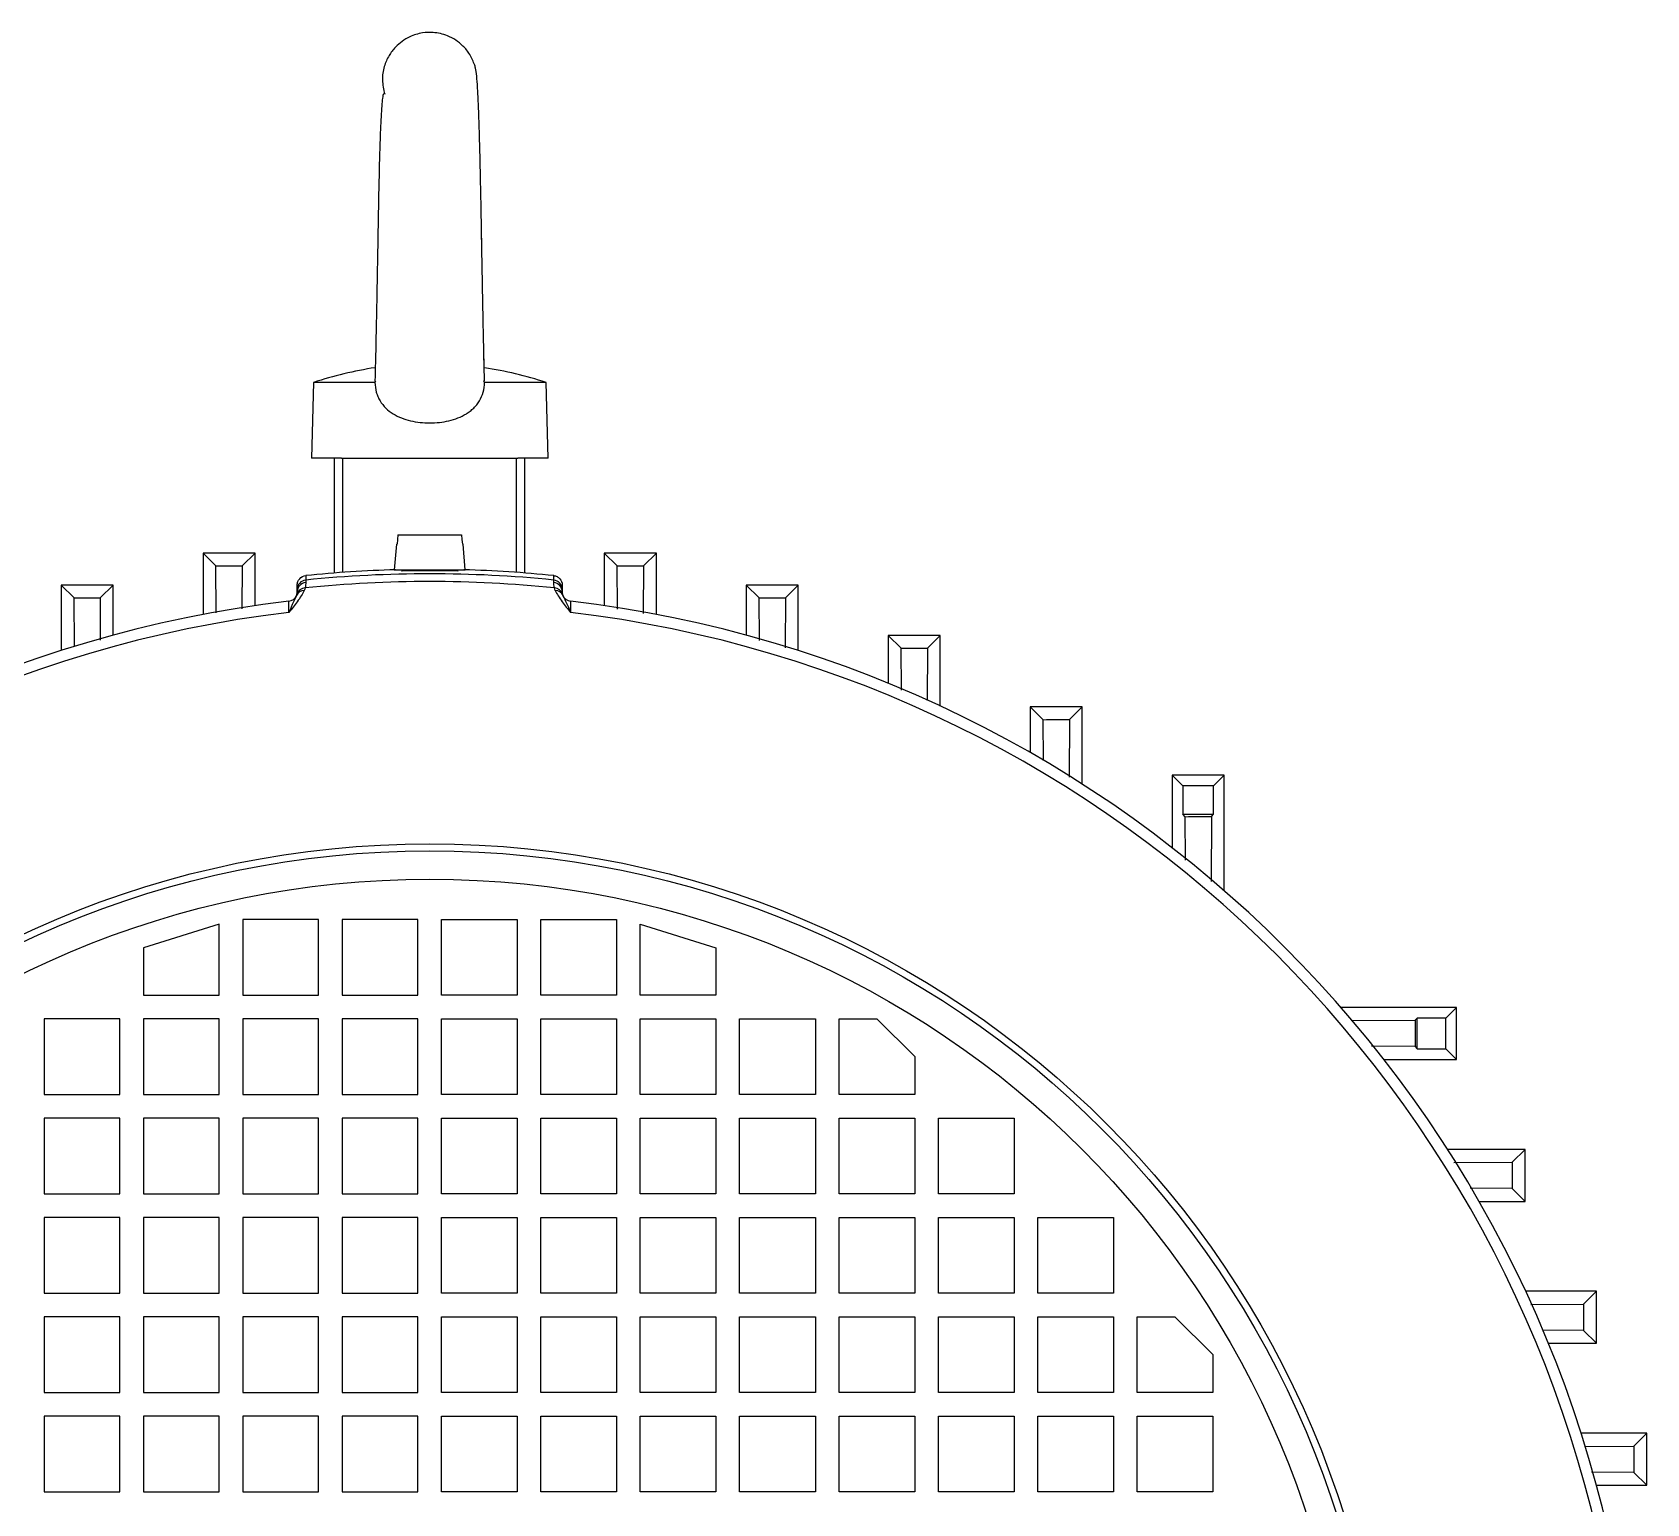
# Model space of a CAD drawing. Extents: x 49 to 1991, y 37 to 1201.
# Drawn here: x 1814.7 to 1985.3, y 623.8 to 779.4 of the extents above; entities that cross this region are included whole.
import ezdxf

# ---------------------------------------------------------------- set-up
doc = ezdxf.new("R2010")
doc.units = 0
doc.layers.get('0').update_dxf_attribs({"linetype": 'CONTINUOUS'})

msp = doc.modelspace()

# ---------------------------------------------------------------- linework, layer by layer
at = {"color": 7, "linetype": 'CONTINUOUS'}
for p, q in [((1844.37, 742.35), (1844.16, 734.35)), ((1850.87, 742.35), (1844.37, 742.35)), ((1850.87, 742.63), (1850.86, 742.5)), ((1850.94, 742.49), (1850.87, 742.35)), ((1862.45, 742.35), (1862.39, 742.52)), ((1868.95, 742.35), (1862.45, 742.35)), ((1869.16, 734.35), (1868.95, 742.35)), ((1847.34, 734.35), (1844.16, 734.35)), ((1846.61, 722.21), (1846.61, 734.35)), ((1847.34, 734.35), (1847.49, 734.35)), ((1847.49, 734.35), (1865.83, 734.35)), ((1847.49, 722.27), (1847.49, 734.35)), ((1865.83, 734.35), (1865.98, 734.35)), ((1865.83, 722.27), (1865.83, 734.35)), ((1869.16, 734.35), (1865.98, 734.35)), ((1866.71, 722.21), (1866.71, 734.35)), ((1853.15, 725.25), (1852.91, 722.55)), ((1853.15, 725.25), (1853.21, 725.25)), ((1853.3, 726.25), (1860.03, 726.25)), ((1860.12, 725.25), (1860.18, 725.25)), ((1860.41, 722.55), (1860.18, 725.25)), ((1832.71, 724.32), (1832.71, 717.83)), ((1834.07, 722.96), (1832.71, 724.32)), ((1838.21, 724.32), (1832.71, 724.32)), ((1836.85, 722.96), (1838.21, 724.32)), ((1838.21, 718.76), (1838.21, 724.32)), ((1875.11, 724.32), (1875.11, 718.76)), ((1876.47, 722.96), (1875.11, 724.32)), ((1880.61, 724.32), (1875.11, 724.32)), ((1879.25, 722.96), (1880.61, 724.32)), ((1880.61, 717.83), (1880.61, 724.32)), ((1834.11, 718.01), (1834.07, 722.96)), ((1836.85, 722.96), (1836.82, 718.44)), ((1852.91, 722.55), (1860.41, 722.55)), ((1876.51, 718.38), (1876.47, 722.96)), ((1879.25, 722.96), (1879.22, 717.92)), ((1817.71, 720.94), (1817.71, 714.01)), ((1819.07, 719.59), (1817.71, 720.94)), ((1823.21, 720.94), (1817.71, 720.94)), ((1821.85, 719.58), (1823.21, 720.94)), ((1823.21, 715.64), (1823.21, 720.94)), ((1842.66, 720.47), (1842.66, 720.94)), ((1870.66, 720.94), (1870.66, 720.47)), ((1890.11, 720.94), (1890.11, 715.64)), ((1891.48, 719.58), (1890.11, 720.94)), ((1895.61, 720.94), (1890.11, 720.94)), ((1894.25, 719.59), (1895.61, 720.94)), ((1895.61, 714.01), (1895.61, 720.94)), ((1819.11, 714.43), (1819.07, 719.59)), ((1821.85, 719.58), (1821.82, 715.12)), ((1891.51, 715.07), (1891.48, 719.58)), ((1894.25, 719.59), (1894.22, 714.31)), ((1905.11, 715.62), (1905.11, 710.55)), ((1906.48, 714.26), (1905.11, 715.62)), ((1910.61, 715.62), (1905.11, 715.62)), ((1909.25, 714.27), (1910.61, 715.62)), ((1910.61, 708.15), (1910.61, 715.62)), ((1906.51, 709.82), (1906.48, 714.26)), ((1909.25, 714.27), (1909.22, 708.74)), ((1920.11, 708.08), (1920.11, 703.23)), ((1921.48, 706.71), (1920.11, 708.08)), ((1925.61, 708.08), (1920.11, 708.08)), ((1924.26, 706.72), (1925.61, 708.08)), ((1925.61, 699.89), (1925.61, 708.08)), ((1921.51, 702.39), (1921.48, 706.71)), ((1924.26, 706.72), (1924.22, 700.64)), ((1935.11, 700.83), (1935.11, 693.17)), ((1936.24, 699.71), (1935.11, 700.83)), ((1940.61, 700.83), (1935.11, 700.83)), ((1936.24, 699.71), (1936.24, 696.71)), ((1939.49, 699.71), (1936.24, 699.71)), ((1939.49, 699.71), (1940.61, 700.83)), ((1939.49, 696.71), (1939.49, 699.71)), ((1940.61, 688.64), (1940.61, 700.83)), ((1936.48, 696.46), (1936.24, 696.71)), ((1936.24, 696.71), (1939.49, 696.71)), ((1936.51, 691.87), (1936.48, 696.46)), ((1939.26, 696.48), (1939.22, 689.62)), ((1939.26, 696.48), (1939.49, 696.71)), ((1834.41, 685.1), (1826.41, 682.6)), ((1834.41, 677.6), (1834.41, 685.1)), ((1836.91, 685.6), (1836.91, 677.6)), ((1844.91, 685.6), (1836.91, 685.6)), ((1844.91, 677.6), (1844.91, 685.6)), ((1855.41, 685.6), (1847.41, 685.6)), ((1847.41, 685.6), (1847.41, 677.6)), ((1855.41, 677.6), (1855.41, 685.6)), ((1857.91, 685.6), (1865.91, 685.6)), ((1857.91, 677.6), (1857.91, 685.6)), ((1865.91, 685.6), (1865.91, 677.6)), ((1868.41, 685.6), (1876.41, 685.6)), ((1868.41, 677.6), (1868.41, 685.6)), ((1876.41, 685.6), (1876.41, 677.6)), ((1878.91, 677.6), (1878.91, 685.1)), ((1878.91, 685.1), (1886.91, 682.6)), ((1826.41, 682.6), (1826.41, 677.6)), ((1886.91, 682.6), (1886.91, 677.6)), ((1826.41, 677.6), (1834.41, 677.6)), ((1836.91, 677.6), (1844.91, 677.6)), ((1847.41, 677.6), (1855.41, 677.6)), ((1865.91, 677.6), (1857.91, 677.6)), ((1876.41, 677.6), (1868.41, 677.6)), ((1886.91, 677.6), (1878.91, 677.6)), ((1965.15, 676.3), (1952.96, 676.3)), ((1964.02, 675.17), (1965.15, 676.3)), ((1965.15, 670.8), (1965.15, 676.3)), ((1823.91, 675.1), (1815.91, 675.1)), ((1815.91, 675.1), (1815.91, 667.1)), ((1823.91, 667.1), (1823.91, 675.1)), ((1834.41, 675.1), (1826.41, 675.1)), ((1826.41, 675.1), (1826.41, 667.1)), ((1834.41, 667.1), (1834.41, 675.1)), ((1836.91, 675.1), (1836.91, 667.1)), ((1844.91, 675.1), (1836.91, 675.1)), ((1844.91, 667.1), (1844.91, 675.1)), ((1855.41, 675.1), (1847.41, 675.1)), ((1847.41, 675.1), (1847.41, 667.1)), ((1855.41, 667.1), (1855.41, 675.1)), ((1857.91, 675.1), (1865.91, 675.1)), ((1857.91, 667.1), (1857.91, 675.1)), ((1865.91, 675.1), (1865.91, 667.1)), ((1868.41, 675.1), (1876.41, 675.1)), ((1868.41, 667.1), (1868.41, 675.1)), ((1876.41, 675.1), (1876.41, 667.1)), ((1878.91, 675.1), (1886.91, 675.1)), ((1878.91, 667.1), (1878.91, 675.1)), ((1886.91, 675.1), (1886.91, 667.1)), ((1889.41, 675.1), (1897.41, 675.1)), ((1889.41, 667.1), (1889.41, 675.1)), ((1897.41, 675.1), (1897.41, 667.1)), ((1899.91, 675.1), (1903.91, 675.1)), ((1899.91, 667.1), (1899.91, 675.1)), ((1903.91, 675.1), (1907.91, 671.1)), ((1954.02, 674.9), (1960.79, 674.94)), ((1960.79, 674.94), (1961.02, 675.17)), ((1964.02, 675.17), (1961.02, 675.17)), ((1961.02, 671.92), (1961.02, 675.17)), ((1964.02, 671.92), (1964.02, 675.17)), ((1960.78, 672.17), (1956.17, 672.19)), ((1960.78, 672.17), (1961.02, 671.92)), ((1907.91, 671.1), (1907.91, 667.1)), ((1957.49, 670.8), (1965.15, 670.8)), ((1961.02, 671.92), (1964.02, 671.92)), ((1964.02, 671.92), (1965.15, 670.8)), ((1815.91, 667.1), (1823.91, 667.1)), ((1826.41, 667.1), (1834.41, 667.1)), ((1836.91, 667.1), (1844.91, 667.1)), ((1847.41, 667.1), (1855.41, 667.1)), ((1865.91, 667.1), (1857.91, 667.1)), ((1876.41, 667.1), (1868.41, 667.1)), ((1886.91, 667.1), (1878.91, 667.1)), ((1897.41, 667.1), (1889.41, 667.1)), ((1907.91, 667.1), (1899.91, 667.1)), ((1823.91, 664.6), (1815.91, 664.6)), ((1815.91, 664.6), (1815.91, 656.6)), ((1823.91, 656.6), (1823.91, 664.6)), ((1834.41, 664.6), (1826.41, 664.6)), ((1826.41, 664.6), (1826.41, 656.6)), ((1834.41, 656.6), (1834.41, 664.6)), ((1836.91, 664.6), (1836.91, 656.6)), ((1844.91, 664.6), (1836.91, 664.6)), ((1844.91, 656.6), (1844.91, 664.6)), ((1855.41, 664.6), (1847.41, 664.6)), ((1847.41, 664.6), (1847.41, 656.6)), ((1855.41, 656.6), (1855.41, 664.6)), ((1857.91, 664.6), (1865.91, 664.6)), ((1857.91, 656.6), (1857.91, 664.6)), ((1865.91, 664.6), (1865.91, 656.6)), ((1868.41, 664.6), (1876.41, 664.6)), ((1868.41, 656.6), (1868.41, 664.6)), ((1876.41, 664.6), (1876.41, 656.6)), ((1878.91, 664.6), (1886.91, 664.6)), ((1878.91, 656.6), (1878.91, 664.6)), ((1886.91, 664.6), (1886.91, 656.6)), ((1889.41, 664.6), (1897.41, 664.6)), ((1889.41, 656.6), (1889.41, 664.6)), ((1897.41, 664.6), (1897.41, 656.6)), ((1899.91, 664.6), (1907.91, 664.6)), ((1899.91, 656.6), (1899.91, 664.6)), ((1907.91, 664.6), (1907.91, 656.6)), ((1910.41, 664.6), (1918.41, 664.6)), ((1910.41, 656.6), (1910.41, 664.6)), ((1918.41, 664.6), (1918.41, 656.6)), ((1972.4, 661.3), (1964.21, 661.3)), ((1971.04, 659.94), (1972.4, 661.3)), ((1972.4, 655.8), (1972.4, 661.3)), ((1964.89, 659.9), (1971.04, 659.94)), ((1971.03, 657.16), (1966.6, 657.19)), ((1971.03, 657.16), (1972.4, 655.8)), ((1815.91, 656.6), (1823.91, 656.6)), ((1826.41, 656.6), (1834.41, 656.6)), ((1836.91, 656.6), (1844.91, 656.6)), ((1847.41, 656.6), (1855.41, 656.6)), ((1865.91, 656.6), (1857.91, 656.6)), ((1876.41, 656.6), (1868.41, 656.6)), ((1886.91, 656.6), (1878.91, 656.6)), ((1897.41, 656.6), (1889.41, 656.6)), ((1907.91, 656.6), (1899.91, 656.6)), ((1918.41, 656.6), (1910.41, 656.6)), ((1967.54, 655.8), (1972.4, 655.8)), ((1823.91, 654.1), (1815.91, 654.1)), ((1815.91, 654.1), (1815.91, 646.1)), ((1823.91, 646.1), (1823.91, 654.1)), ((1834.41, 654.1), (1826.41, 654.1)), ((1826.41, 654.1), (1826.41, 646.1)), ((1834.41, 646.1), (1834.41, 654.1)), ((1836.91, 654.1), (1836.91, 646.1)), ((1844.91, 654.1), (1836.91, 654.1)), ((1844.91, 646.1), (1844.91, 654.1)), ((1855.41, 654.1), (1847.41, 654.1)), ((1847.41, 654.1), (1847.41, 646.1)), ((1855.41, 646.1), (1855.41, 654.1)), ((1857.91, 654.1), (1865.91, 654.1)), ((1857.91, 646.1), (1857.91, 654.1)), ((1865.91, 654.1), (1865.91, 646.1)), ((1868.41, 654.1), (1876.41, 654.1)), ((1868.41, 646.1), (1868.41, 654.1)), ((1876.41, 654.1), (1876.41, 646.1)), ((1878.91, 646.1), (1878.91, 654.1)), ((1878.91, 654.1), (1886.91, 654.1)), ((1886.91, 654.1), (1886.91, 646.1)), ((1889.41, 654.1), (1897.41, 654.1)), ((1889.41, 646.1), (1889.41, 654.1)), ((1897.41, 654.1), (1897.41, 646.1)), ((1899.91, 654.1), (1907.91, 654.1)), ((1899.91, 646.1), (1899.91, 654.1)), ((1907.91, 654.1), (1907.91, 646.1)), ((1910.41, 654.1), (1918.41, 654.1)), ((1910.41, 646.1), (1910.41, 654.1)), ((1918.41, 654.1), (1918.41, 646.1)), ((1920.91, 654.1), (1928.91, 654.1)), ((1920.91, 646.1), (1920.91, 654.1)), ((1928.91, 654.1), (1928.91, 646.1)), ((1815.91, 646.1), (1823.91, 646.1)), ((1826.41, 646.1), (1834.41, 646.1)), ((1836.91, 646.1), (1844.91, 646.1)), ((1847.41, 646.1), (1855.41, 646.1)), ((1865.91, 646.1), (1857.91, 646.1)), ((1876.41, 646.1), (1868.41, 646.1)), ((1886.91, 646.1), (1878.91, 646.1)), ((1897.41, 646.1), (1889.41, 646.1)), ((1907.91, 646.1), (1899.91, 646.1)), ((1918.41, 646.1), (1910.41, 646.1)), ((1928.91, 646.1), (1920.91, 646.1)), ((1979.94, 646.3), (1972.46, 646.3)), ((1973, 644.9), (1978.58, 644.94)), ((1978.58, 644.94), (1979.94, 646.3)), ((1979.94, 640.8), (1979.94, 646.3)), ((1823.91, 643.6), (1815.91, 643.6)), ((1815.91, 643.6), (1815.91, 635.6)), ((1823.91, 635.6), (1823.91, 643.6)), ((1834.41, 643.6), (1826.41, 643.6)), ((1826.41, 643.6), (1826.41, 635.6)), ((1834.41, 635.6), (1834.41, 643.6)), ((1836.91, 643.6), (1836.91, 635.6)), ((1844.91, 643.6), (1836.91, 643.6)), ((1844.91, 635.6), (1844.91, 643.6)), ((1855.41, 643.6), (1847.41, 643.6)), ((1847.41, 643.6), (1847.41, 635.6)), ((1855.41, 635.6), (1855.41, 643.6)), ((1857.91, 643.6), (1865.91, 643.6)), ((1857.91, 635.6), (1857.91, 643.6)), ((1865.91, 643.6), (1865.91, 635.6)), ((1868.41, 643.6), (1876.41, 643.6)), ((1868.41, 635.6), (1868.41, 643.6)), ((1876.41, 643.6), (1876.41, 635.6)), ((1878.91, 635.6), (1878.91, 643.6)), ((1878.91, 643.6), (1886.91, 643.6)), ((1886.91, 643.6), (1886.91, 635.6)), ((1889.41, 643.6), (1897.41, 643.6)), ((1889.41, 635.6), (1889.41, 643.6)), ((1897.41, 643.6), (1897.41, 635.6)), ((1899.91, 643.6), (1907.91, 643.6)), ((1899.91, 635.6), (1899.91, 643.6)), ((1907.91, 643.6), (1907.91, 635.6)), ((1910.41, 643.6), (1918.41, 643.6)), ((1910.41, 635.6), (1910.41, 643.6)), ((1918.41, 643.6), (1918.41, 635.6)), ((1920.91, 643.6), (1928.91, 643.6)), ((1920.91, 635.6), (1920.91, 643.6)), ((1928.91, 643.6), (1928.91, 635.6)), ((1931.41, 643.6), (1935.41, 643.6)), ((1931.41, 635.6), (1931.41, 643.6)), ((1935.41, 643.6), (1939.41, 639.6)), ((1978.57, 642.16), (1974.24, 642.19)), ((1978.57, 642.16), (1979.94, 640.8)), ((1974.87, 640.8), (1979.94, 640.8)), ((1939.41, 639.6), (1939.41, 635.6)), ((1815.91, 635.6), (1823.91, 635.6)), ((1826.41, 635.6), (1834.41, 635.6)), ((1836.91, 635.6), (1844.91, 635.6)), ((1847.41, 635.6), (1855.41, 635.6)), ((1865.91, 635.6), (1857.91, 635.6)), ((1876.41, 635.6), (1868.41, 635.6)), ((1886.91, 635.6), (1878.91, 635.6)), ((1897.41, 635.6), (1889.41, 635.6)), ((1907.91, 635.6), (1899.91, 635.6)), ((1918.41, 635.6), (1910.41, 635.6)), ((1928.91, 635.6), (1920.91, 635.6)), ((1939.41, 635.6), (1931.41, 635.6)), ((1823.91, 633.1), (1815.91, 633.1)), ((1815.91, 633.1), (1815.91, 625.1)), ((1823.91, 625.1), (1823.91, 633.1)), ((1834.41, 633.1), (1826.41, 633.1)), ((1826.41, 633.1), (1826.41, 625.1)), ((1834.41, 625.1), (1834.41, 633.1)), ((1836.91, 633.1), (1836.91, 625.1)), ((1844.91, 633.1), (1836.91, 633.1)), ((1844.91, 625.1), (1844.91, 633.1)), ((1855.41, 633.1), (1847.41, 633.1)), ((1847.41, 633.1), (1847.41, 625.1)), ((1855.41, 625.1), (1855.41, 633.1)), ((1857.91, 633.1), (1865.91, 633.1)), ((1857.91, 625.1), (1857.91, 633.1)), ((1865.91, 633.1), (1865.91, 625.1)), ((1868.41, 633.1), (1876.41, 633.1)), ((1868.41, 625.1), (1868.41, 633.1)), ((1876.41, 633.1), (1876.41, 625.1)), ((1878.91, 625.1), (1878.91, 633.1)), ((1878.91, 633.1), (1886.91, 633.1)), ((1886.91, 633.1), (1886.91, 625.1)), ((1889.41, 633.1), (1897.41, 633.1)), ((1889.41, 625.1), (1889.41, 633.1)), ((1897.41, 633.1), (1897.41, 625.1)), ((1899.91, 633.1), (1907.91, 633.1)), ((1899.91, 625.1), (1899.91, 633.1)), ((1907.91, 633.1), (1907.91, 625.1)), ((1910.41, 633.1), (1918.41, 633.1)), ((1910.41, 625.1), (1910.41, 633.1)), ((1918.41, 633.1), (1918.41, 625.1)), ((1920.91, 633.1), (1928.91, 633.1)), ((1920.91, 625.1), (1920.91, 633.1)), ((1928.91, 633.1), (1928.91, 625.1)), ((1931.41, 625.1), (1931.41, 633.1)), ((1931.41, 633.1), (1939.41, 633.1)), ((1939.41, 633.1), (1939.41, 625.1)), ((1985.26, 631.3), (1978.33, 631.3)), ((1983.9, 629.94), (1985.26, 631.3)), ((1985.26, 625.8), (1985.26, 631.3)), ((1978.74, 629.9), (1983.9, 629.94)), ((1983.9, 627.16), (1979.43, 627.19)), ((1983.9, 627.16), (1985.26, 625.8)), ((1815.91, 625.1), (1823.91, 625.1)), ((1826.41, 625.1), (1834.41, 625.1)), ((1836.91, 625.1), (1844.91, 625.1)), ((1847.41, 625.1), (1855.41, 625.1)), ((1865.91, 625.1), (1857.91, 625.1)), ((1876.41, 625.1), (1868.41, 625.1)), ((1886.91, 625.1), (1878.91, 625.1)), ((1897.41, 625.1), (1889.41, 625.1)), ((1907.91, 625.1), (1899.91, 625.1)), ((1918.41, 625.1), (1910.41, 625.1)), ((1928.91, 625.1), (1920.91, 625.1)), ((1939.41, 625.1), (1931.41, 625.1)), ((1979.96, 625.8), (1985.26, 625.8))]:
    msp.add_line(p, q, dxfattribs=at)
at = {"color": 7, "linetype": 'CONTINUOUS', "flags": 128}
for points in [[(1853.3, 726.25), (1853.25, 725.76), (1853.21, 725.25)], [(1860.03, 726.25), (1860.07, 725.76), (1860.12, 725.25)], [(1843.56, 721.94), (1843.56, 721.92), (1843.56, 721.85), (1843.56, 721.57), (1843.56, 721.47)], [(1869.76, 721.47), (1869.76, 721.48), (1869.76, 721.55), (1869.76, 721.83), (1869.76, 721.94)]]:
    msp.add_lwpolyline(points, dxfattribs=at)
at = {"color": 7, "linetype": 'CONTINUOUS'}
for radius in [101.24, 100.5, 97.5]:
    msp.add_circle((1856.66, 592.35), radius, dxfattribs=at)
for centre, radius, start, end in [((1856.66, 705.58), 38.76, 98.5518, 108.4851), ((1856.66, 705.58), 38.76, 71.5149, 81.4125), ((1856.66, 592.35), 130.25, 91.5876, 95.7726), ((1856.66, 592.35), 129.78, 84.2063, 95.7937), ((1856.66, 592.35), 130.25, 84.2274, 88.4124), ((1843.44, 719.44), 0.939, 92.3278, 155.8448), ((1843.54, 719.68), 0.956, 93.1066, 163.4372), ((1843.66, 720.47), 1, 95.7922, 179.999), ((1843.65, 720.21), 0.992, 95.3006, 179.6652), ((1856.66, 592.35), 128.96, 84.1369, 95.8631), ((1869.66, 720.47), 1, 0.001, 84.2078), ((1869.67, 720.21), 0.992, 0.3348, 84.6994), ((1869.78, 719.68), 0.956, 16.5628, 86.8934), ((1869.89, 719.44), 0.939, 24.1552, 87.6722), ((1856.66, 592.35), 127.75, 96.6904, 173.3096), ((1841.66, 720.22), 1, 276.6904, 336.5619), ((1871.66, 720.22), 1, 203.4381, 263.3096), ((1856.66, 592.35), 127.75, 6.6904, 83.3096), ((1856.66, 592.35), 126.57, 96.7557, 173.2443), ((1856.66, 592.35), 126.57, 6.7557, 83.2443)]:
    msp.add_arc(centre, radius, start, end, dxfattribs=at)
for points, knots in [([(1861.42, 775.87), (1861.26, 776.27), (1860.96, 777.02), (1860.02, 778.15), (1858.7, 779.03), (1857.16, 779.38), (1855.79, 779.33), (1854.37, 778.89), (1853.16, 778.02), (1852.3, 776.88), (1851.79, 775.71), (1851.57, 774.29), (1851.79, 773.32), (1851.9, 772.82)], [0, 0, 0, 0, 0.080973, 0.154104, 0.278912, 0.378139, 0.450879, 0.540216, 0.658914, 0.730385, 0.811025, 0.90273, 1, 1, 1, 1]), ([(1862.46, 742.53), (1862.45, 742.74), (1862.42, 743.54), (1862.38, 745.36), (1862.33, 747.79), (1862.28, 750.27), (1862.24, 752.65), (1862.2, 754.85), (1862.16, 756.81), (1862.13, 758.55), (1862.1, 760.35), (1862.06, 762.55), (1862, 765.36), (1861.94, 767.93), (1861.87, 770.08), (1861.81, 771.72), (1861.73, 773.25), (1861.65, 774.52), (1861.53, 775.53), (1861.46, 775.76), (1861.42, 775.87)], [0, 0, 0, 0, 0.025987, 0.096924, 0.162695, 0.223311, 0.278328, 0.327424, 0.370557, 0.407696, 0.442154, 0.490777, 0.5562, 0.638928, 0.687053, 0.739805, 0.797373, 0.859708, 0.927334, 1, 1, 1, 1]), ([(1851.81, 772.82), (1851.8, 772.83), (1851.75, 772.84), (1851.66, 772.45), (1851.59, 771.62), (1851.51, 770.49), (1851.45, 769.16), (1851.38, 767.32), (1851.32, 764.97), (1851.26, 762.29), (1851.22, 760.12), (1851.19, 758.33), (1851.15, 756.05), (1851.1, 753.61), (1851.06, 750.99), (1851.01, 748.69), (1850.96, 746.19), (1850.91, 744.03), (1850.88, 743.01), (1850.87, 742.63)], [0, 0, 0, 0, 0.015585, 0.081424, 0.143926, 0.20258, 0.257417, 0.30822, 0.397177, 0.468788, 0.522461, 0.56092, 0.600274, 0.688699, 0.738305, 0.797734, 0.868966, 0.951876, 1, 1, 1, 1]), ([(1862.42, 743.74), (1862.41, 744.29), (1862.38, 745.52), (1862.33, 747.79), (1862.28, 750.27), (1862.24, 752.66), (1862.2, 754.85), (1862.16, 756.81), (1862.14, 758.09), (1862.13, 758.71), (1862.13, 758.78)], [0, 0, 0, 0, 0.145012, 0.324422, 0.48883, 0.6378, 0.770677, 0.887404, 0.987957, 1, 1, 1, 1]), ([(1850.87, 742.35), (1850.89, 742), (1850.93, 741.66), (1851.06, 741.17), (1851.12, 741.01), (1851.25, 740.7), (1851.32, 740.56), (1851.58, 740.13), (1851.79, 739.87), (1852.25, 739.41), (1852.51, 739.21), (1853.08, 738.87), (1853.37, 738.72), (1853.99, 738.48), (1854.31, 738.38), (1855.3, 738.15), (1855.98, 738.07), (1857.35, 738.07), (1858.03, 738.15), (1859.01, 738.38), (1859.33, 738.48), (1859.95, 738.72), (1860.25, 738.87), (1860.67, 739.13), (1860.8, 739.22), (1861.06, 739.42), (1861.19, 739.53), (1861.42, 739.75), (1861.53, 739.87), (1861.74, 740.13), (1861.83, 740.27), (1862.08, 740.7), (1862.21, 741), (1862.39, 741.66), (1862.44, 742), (1862.45, 742.35)], [0, 0, 0, 0, 0.0625, 0.0625, 0.09375, 0.09375, 0.125, 0.125, 0.1875, 0.1875, 0.25, 0.25, 0.3125, 0.3125, 0.375, 0.375, 0.5, 0.5, 0.625, 0.625, 0.6875, 0.6875, 0.75, 0.75, 0.78125, 0.78125, 0.8125, 0.8125, 0.84375, 0.84375, 0.875, 0.875, 0.9375, 0.9375, 1, 1, 1, 1]), ([(1842.66, 720.94), (1842.66, 721.06), (1842.68, 721.19), (1842.77, 721.42), (1842.84, 721.52), (1843.08, 721.79), (1843.32, 721.91), (1843.56, 721.94)], [0, 0, 0, 0, 0.25, 0.25, 0.5, 0.5, 1, 1, 1, 1]), ([(1859.16, 722.47), (1859.29, 722.47), (1859.59, 722.46), (1859.71, 722.45), (1859.55, 722.44), (1859.04, 722.45), (1858.28, 722.45), (1857.33, 722.46), (1856.3, 722.46), (1855.32, 722.45), (1854.48, 722.45), (1853.9, 722.44), (1853.62, 722.44), (1853.7, 722.46), (1853.94, 722.47), (1854.15, 722.47), (1854.16, 722.47)], [0, 0, 0, 0, 0.053902, 0.132529, 0.211131, 0.289718, 0.368313, 0.44692, 0.525525, 0.604123, 0.682725, 0.761333, 0.839933, 0.918521, 0.997116, 1, 1, 1, 1]), ([(1869.76, 721.94), (1869.89, 721.92), (1870, 721.89), (1870.22, 721.78), (1870.32, 721.7), (1870.57, 721.43), (1870.66, 721.19), (1870.66, 720.94)], [0, 0, 0, 0, 0.25, 0.25, 0.5, 0.5, 1, 1, 1, 1]), ([(1842.58, 719.82), (1842.5, 719.64), (1842.38, 719.4), (1842.1, 718.81), (1841.94, 718.45), (1841.77, 718.04)], [0, 0, 0, 0, 0.5, 0.5, 1, 1, 1, 1]), ([(1841.77, 718.04), (1841.77, 718.43), (1841.78, 718.73), (1841.78, 719.13), (1841.78, 719.23), (1841.78, 719.23)], [0, 0, 0, 0, 0.5, 0.5, 1, 1, 1, 1]), ([(1870.74, 719.82), (1870.82, 719.64), (1870.95, 719.4), (1871.23, 718.81), (1871.39, 718.45), (1871.55, 718.04)], [0, 0, 0, 0, 0.5, 0.5, 1, 1, 1, 1]), ([(1871.55, 719.23), (1871.55, 719.23), (1871.55, 719.13), (1871.55, 718.73), (1871.55, 718.43), (1871.55, 718.04)], [0, 0, 0, 0, 0.5, 0.5, 1, 1, 1, 1])]:
    msp.add_open_spline(points, degree=3, knots=knots, dxfattribs=at)
for points in [[(1834.07, 722.96), (1835, 722.96), (1835.92, 722.96), (1836.85, 722.96)], [(1876.47, 722.96), (1877.4, 722.96), (1878.33, 722.96), (1879.25, 722.96)], [(1842.58, 719.82), (1842.6, 719.86), (1842.61, 719.91), (1842.62, 719.95)], [(1842.62, 719.95), (1842.66, 720.07), (1842.66, 720.16), (1842.66, 720.22)], [(1842.66, 720.22), (1842.66, 720.38), (1842.66, 720.46), (1842.66, 720.47)], [(1843.4, 720.38), (1843.23, 720), (1842.97, 719.6), (1842.66, 719.18)], [(1843.49, 720.63), (1843.47, 720.55), (1843.44, 720.46), (1843.4, 720.38)], [(1843.56, 721.2), (1843.56, 721.07), (1843.55, 720.88), (1843.49, 720.63)], [(1843.56, 721.47), (1843.56, 721.46), (1843.56, 721.37), (1843.56, 721.2)], [(1869.76, 721.34), (1869.76, 721.42), (1869.76, 721.46), (1869.76, 721.47)], [(1869.76, 721.2), (1869.76, 721.26), (1869.76, 721.3), (1869.76, 721.34)], [(1869.84, 720.63), (1869.77, 720.88), (1869.76, 721.07), (1869.76, 721.2)], [(1869.93, 720.38), (1869.89, 720.46), (1869.86, 720.55), (1869.84, 720.63)], [(1869.93, 720.38), (1870.09, 720), (1870.35, 719.6), (1870.66, 719.18)], [(1870.66, 720.47), (1870.66, 720.46), (1870.66, 720.38), (1870.66, 720.22)], [(1870.66, 720.22), (1870.66, 720.16), (1870.67, 720.07), (1870.7, 719.95)], [(1870.7, 719.95), (1870.71, 719.91), (1870.73, 719.86), (1870.74, 719.82)], [(1819.07, 719.59), (1820, 719.58), (1820.92, 719.58), (1821.85, 719.58)], [(1842.66, 719.18), (1842.39, 718.81), (1842.09, 718.43), (1841.77, 718.04)], [(1870.66, 719.18), (1870.93, 718.81), (1871.24, 718.43), (1871.55, 718.04)], [(1891.48, 719.58), (1892.4, 719.58), (1893.33, 719.58), (1894.25, 719.59)], [(1906.48, 714.26), (1907.4, 714.26), (1908.33, 714.26), (1909.25, 714.27)], [(1921.48, 706.71), (1922.41, 706.72), (1923.33, 706.72), (1924.26, 706.72)], [(1936.48, 696.46), (1937.41, 696.47), (1938.33, 696.47), (1939.26, 696.48)], [(1960.79, 674.94), (1960.79, 674.02), (1960.78, 673.09), (1960.78, 672.17)], [(1971.04, 659.94), (1971.04, 659.02), (1971.03, 658.09), (1971.03, 657.16)], [(1978.58, 644.94), (1978.58, 644.01), (1978.58, 643.09), (1978.57, 642.16)], [(1983.9, 629.94), (1983.9, 629.01), (1983.9, 628.09), (1983.9, 627.16)]]:
    msp.add_open_spline(points, degree=3, dxfattribs=at)

doc.saveas('drawing.dxf')
